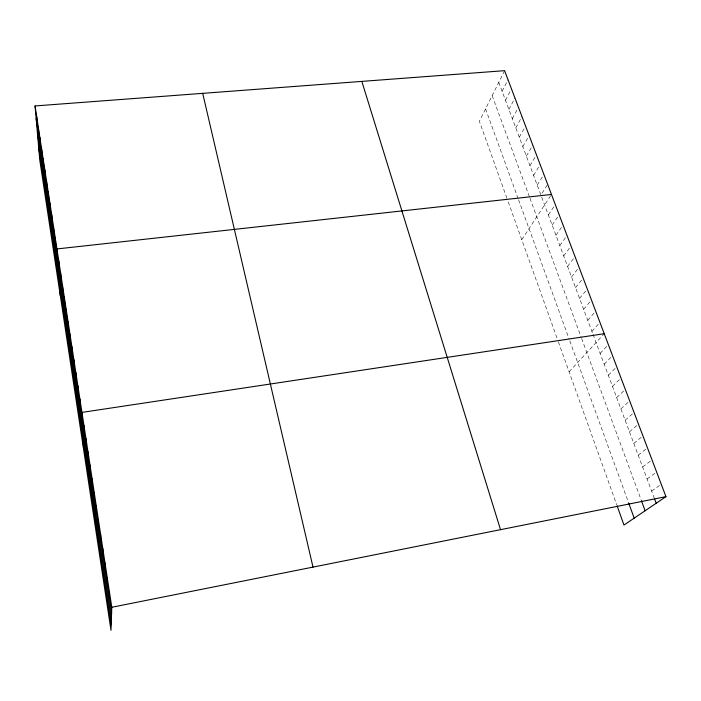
<?xml version="1.0" encoding="UTF-8"?>
<svg xmlns="http://www.w3.org/2000/svg" width="701" height="701" viewBox="0 0 701 701"><rect width="100%" height="100%" fill="white"/><g stroke="black" fill="none" stroke-linecap="round" stroke-linejoin="round"><path stroke-width="0.53" stroke-dasharray="3.5 2.63" d="M504.589 70.67L479.37 121.299L507.498 199.838M502.118 91.296L508.006 79.704M505.491 100.322L511.458 88.808M508.9 109.426L514.937 98M512.326 118.609L518.451 107.271M515.796 127.871L521.991 116.611M519.283 137.203L525.566 126.049M522.806 146.623L529.167 135.565M526.363 156.13L532.804 145.16M529.947 165.716L536.475 154.842M533.566 175.39L540.173 164.612M537.211 185.143L543.906 174.47M542.022 193.222L547.674 184.416M521.772 239.681L551.477 194.457M548.348 214.935L554.736 205.446M552.134 225.047L559.188 214.804M555.946 235.247L563.096 225.117M559.792 245.534L567.039 235.527M563.683 255.926L571.017 246.033M567.6 266.406L575.03 256.636M571.552 276.983L579.087 267.335M575.547 287.655L583.179 278.139M579.578 298.433L587.307 289.049M583.644 309.307L591.478 300.054M587.753 320.287L595.684 311.165M591.889 331.371L599.933 322.381M569.098 371.819L604.227 333.711M600.117 353.357L608.372 344.655M604.192 364.257L612.551 355.696M608.302 375.254L616.775 366.833M612.455 386.356L621.033 378.084M616.643 397.563L625.336 389.441M620.876 408.867L629.682 400.902M625.143 420.285L634.063 412.468M629.454 431.807L638.488 424.158M633.8 443.435L642.957 435.943M638.19 455.177L647.461 447.851M642.624 467.024L652.018 459.874M647.102 478.993L656.618 472.018M651.615 491.068L661.262 484.277M498.77 82.35L592.652 333.404M593.037 334.421L654.278 498.183M492.146 95.643L529.606 197.27M529.956 198.243L581.313 337.584M581.672 338.574L641.441 500.759M485.556 108.874L518.232 198.865M518.582 199.811L569.116 338.96M569.817 340.896L628.85 503.449M508.234 201.897L557.698 339.976M558.382 341.895L616.749 504.851"/><path stroke-width="1.05" d="M102.784 554.947L102.793 548.489M104.957 569.142L105.01 562.938M107.148 583.495L107.244 577.545M109.365 598.014L109.505 592.319M35.05 105.947L111.792 607.268L110.995 630.33L39.782 160.108L35.05 105.947L504.589 70.67L665.95 496.65L623.986 525.049L617.09 505.807M111.792 607.268L665.95 496.65M604.227 333.711L81.964 412.398L83.585 449.376M551.477 194.457L56.939 248.934L60.33 295.796M654.655 499.2L656.18 503.265M641.441 500.759L645.122 510.749M628.85 503.449L634.186 518.153M361.839 81.395L500.523 529.676M202.703 93.347L313.005 567.1M36.145 118.522L111.608 612.683M37.39 132.769L111.398 618.781M38.625 146.895L111.187 624.775M38.24 126.767L39.291 139.113M36.636 116.305L37.714 128.765M39.852 137.335L40.886 149.567M43.138 158.768L44.128 170.764M41.49 147.999L42.498 160.108M44.803 169.651L45.767 181.515M48.185 191.732L49.096 203.351M46.485 180.639L47.423 192.381M49.894 202.939L50.787 214.427M51.629 214.269L52.496 225.608M55.151 237.262L55.966 248.32M53.381 225.704L54.222 236.912M58.744 260.728L59.506 271.489M60.566 272.645L61.302 283.257M62.415 284.685L63.116 295.139M64.273 296.856L64.948 307.143M66.157 309.15L66.805 319.279M68.058 321.575L68.672 331.538M69.977 334.14L70.564 343.919M71.923 346.829L72.475 356.432M73.885 359.666L74.411 369.085M75.874 372.634L76.356 381.87M77.881 385.743L78.328 394.786M79.914 399L80.326 407.851M83.945 425.358L84.286 433.814M85.951 438.458L86.258 446.703M87.975 451.698L88.247 459.742M90.026 465.078L90.263 472.912M92.094 478.608L92.295 486.222M94.188 492.277L94.346 499.673M96.309 506.104L96.423 513.263M98.447 520.072L98.526 527.012M100.611 534.206L100.646 540.9"/></g></svg>
